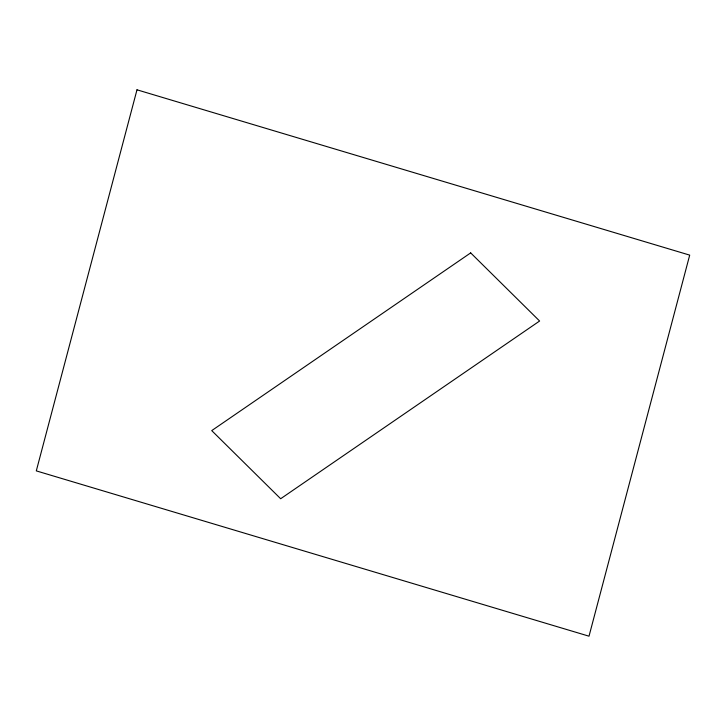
<?xml version="1.0" encoding="UTF-8"?>
<svg xmlns="http://www.w3.org/2000/svg" width="726" height="726" viewBox="0 0 726 726"><rect width="100%" height="100%" fill="white"/><g stroke="black" fill="none" stroke-linecap="round" stroke-linejoin="round"><path stroke-width="1.09" d="M136.987 89.806L36.3 470.884L589.013 636.194L689.7 255.125L136.987 89.806M470.675 252.893L211.729 430.609L280.663 498.735L539.609 321.019L470.675 252.893"/></g></svg>
